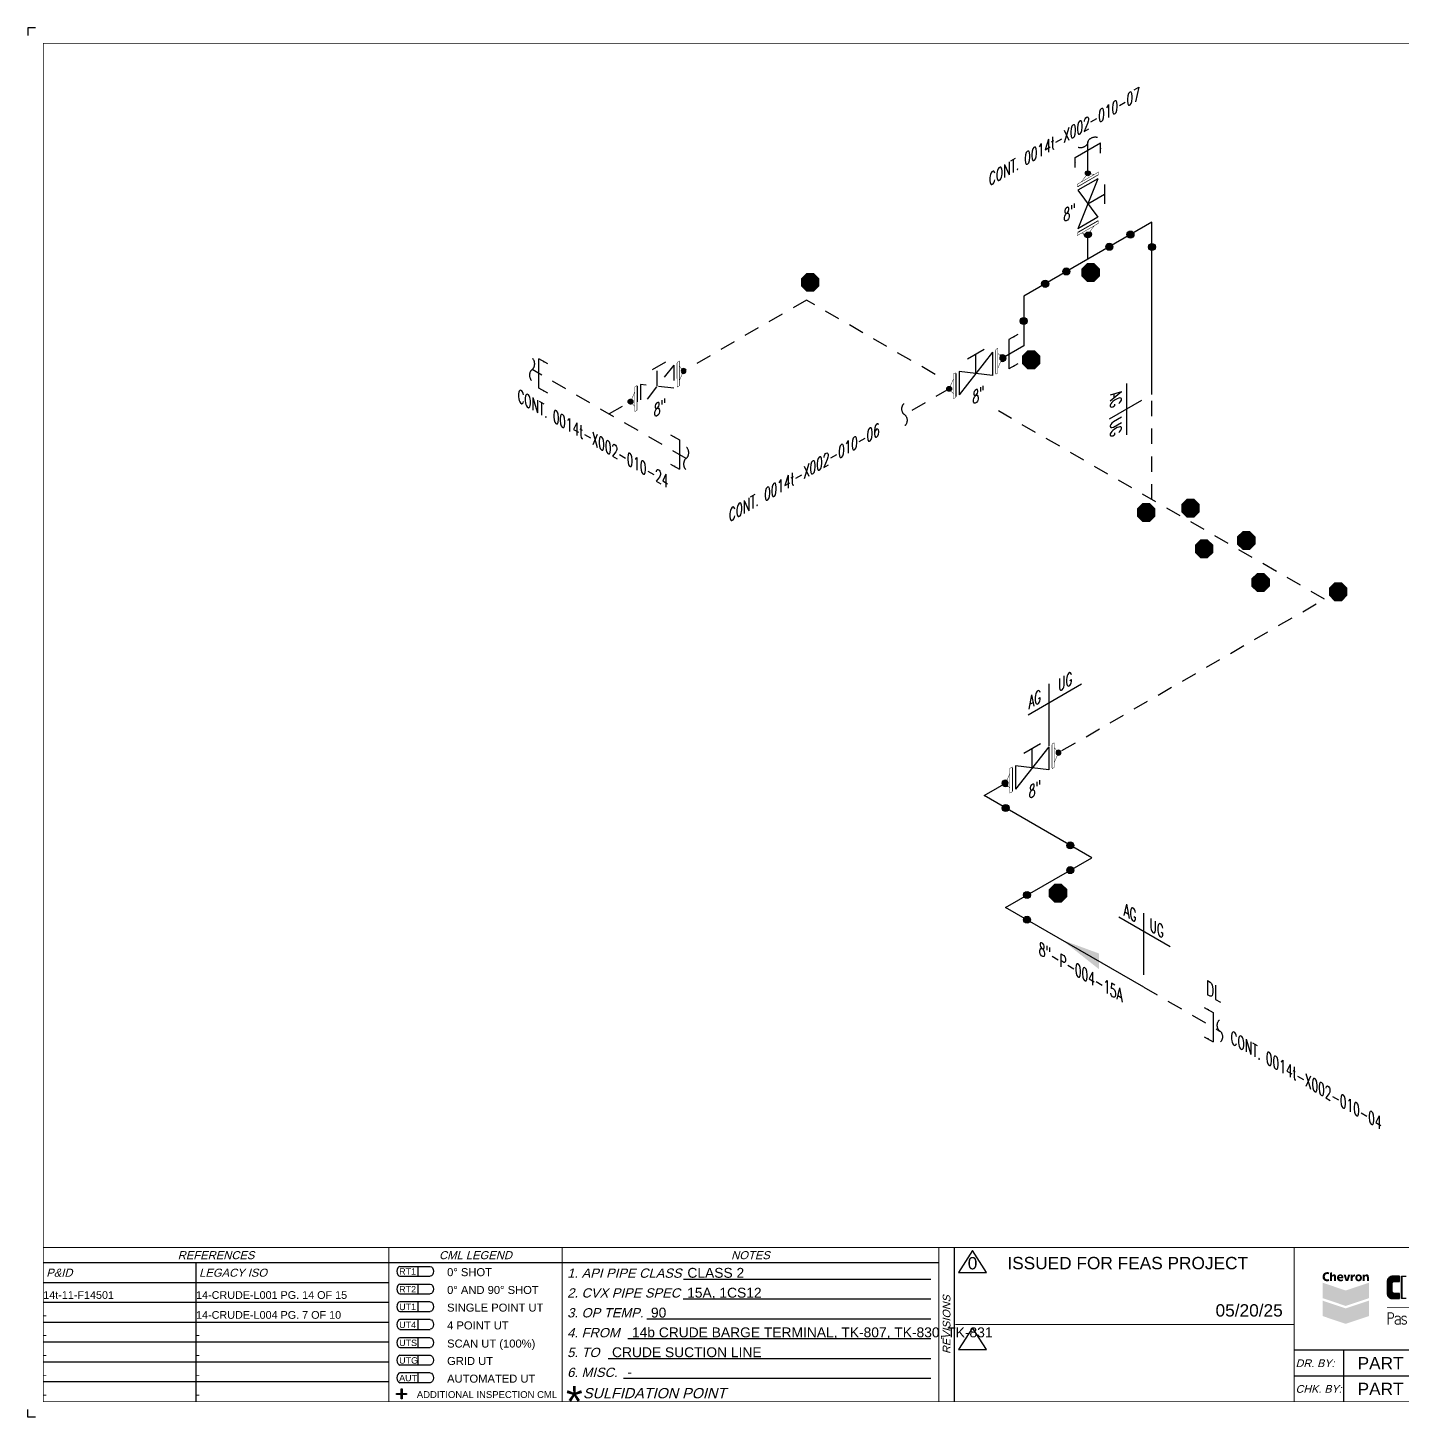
# Model space of a CAD drawing. Header units: inches. Extents: x 0.1 to 17.4, y 0.1 to 11.4.
# Drawn here: x 0.12 to 11.25, y 0.12 to 11.37 of the extents above; entities that cross this region are included whole.
import ezdxf
from ezdxf.enums import TextEntityAlignment as Align

# ---------------------------------------------------------------- set-up
doc = ezdxf.new("R2010")
doc.units = ezdxf.units.IN
doc.header["$MEASUREMENT"] = 0
doc.linetypes.add('HIDDEN2', pattern=[0.1875, 0.125, -0.0625])
for name, color, linetype in [('3', 1, 'Continuous'), ('BORDER', 3, 'Continuous'), ('BORDERTEXT', 7, 'Continuous'), ('COMP', 1, 'Continuous'), ('Continuation', 7, 'Continuous'), ('DL', 20, 'Continuous'), ('FITTINGS', 4, 'Continuous'), ('FLOW', 1, 'Continuous'), ('LOGO', 8, 'Continuous'), ('PART_PCML', 7, 'Continuous'), ('PIPE-ANNO', 150, 'HIDDEN2'), ('TEXT', 7, 'Continuous'), ('UNAS.PIPE', 251, 'Continuous'), ('WELD POINTS', 41, 'Continuous'), ('Welds', 7, 'Continuous')]:
    doc.layers.add(name, color=color, linetype=linetype)
doc.layers.add('PIPE', color=7, linetype='Continuous', lineweight=30)
doc.styles.add('FEASStandard', font='arial.ttf')
doc.styles.add('ISO330', font='romand.shx', dxfattribs={"width": 0.85, "height": 0.05})
doc.styles.add('PART_Standard', font='romans', dxfattribs={"width": 0.8, "height": 0.09})
doc.styles.add('Richmond', font='arial.ttf')
doc.styles.add('SIMPLEX', font='ROMANS')
doc.dimstyles.new('Richmond', dxfattribs={"dimtxt": 0.18, "dimasz": 0.18, "dimexe": 0.18, "dimexo": 0.0625, "dimgap": 0.09, "dimtad": 0, "dimtih": 1, "dimtoh": 1, "dimdec": 4, "dimzin": 0, "dimdsep": 46, "dimtxsty": 'Richmond', "dimcen": 0.09, "dimadec": 0, "dimazin": 0, "dimtfac": 1, "dimtdec": 4, "dimtofl": 0, "dimtmove": 0, "dimatfit": 3, "dimfxl": 1, "dimtolj": 1, "dimtzin": 0, "dimarcsym": 0})

# ---------------------------------------------------------------- blocks, each defined once
blk = doc.blocks.new('Border')
h = blk.add_hatch(color=256)
h.dxf.hatch_style = 1
h.paths.add_polyline_path([(3.147, 0.317), (3.11, 0.317), (3.11, 0.31), (3.147, 0.31), (3.147, 0.273), (3.154, 0.273), (3.154, 0.31), (3.191, 0.31), (3.191, 0.317), (3.154, 0.317), (3.154, 0.354), (3.147, 0.354)])
at = {"layer": 'LOGO', "lineweight": 0}
h = blk.add_hatch(color=164, dxfattribs=at)
edge = h.paths.add_edge_path()
edge.add_spline(control_points=[(10.659, 1.229), (10.656, 1.227), (10.65, 1.225), (10.642, 1.225), (10.618, 1.225), (10.605, 1.242), (10.605, 1.262), (10.605, 1.287), (10.622, 1.3), (10.643, 1.3), (10.652, 1.3), (10.656, 1.298), (10.659, 1.297), (10.659, 1.297), (10.656, 1.282), (10.656, 1.282), (10.653, 1.284), (10.65, 1.285), (10.644, 1.285), (10.634, 1.285), (10.623, 1.279), (10.623, 1.263), (10.623, 1.248), (10.632, 1.241), (10.644, 1.241), (10.649, 1.241), (10.652, 1.241), (10.656, 1.243), (10.656, 1.243), (10.659, 1.229), (10.659, 1.229)], knot_values=[0, 0, 0, 0, 1, 1, 1, 2, 2, 2, 3, 3, 3, 4, 4, 4, 5, 5, 5, 6, 6, 6, 7, 7, 7, 8, 8, 8, 9, 9, 9, 10, 10, 10, 10], degree=3, periodic=0)
h = blk.add_hatch(color=164, dxfattribs=at)
edge = h.paths.add_edge_path()
edge.add_spline(control_points=[(10.698, 1.282), (10.692, 1.282), (10.685, 1.279), (10.682, 1.274), (10.682, 1.274), (10.682, 1.274), (10.682, 1.274), (10.682, 1.274), (10.682, 1.3), (10.682, 1.3), (10.682, 1.3), (10.666, 1.294), (10.666, 1.294), (10.666, 1.294), (10.666, 1.228), (10.666, 1.228), (10.666, 1.228), (10.682, 1.228), (10.682, 1.228), (10.682, 1.228), (10.682, 1.259), (10.682, 1.259), (10.682, 1.263), (10.685, 1.268), (10.691, 1.268), (10.697, 1.268), (10.699, 1.263), (10.699, 1.256), (10.699, 1.256), (10.699, 1.228), (10.699, 1.228), (10.699, 1.228), (10.715, 1.228), (10.715, 1.228), (10.715, 1.228), (10.715, 1.259), (10.715, 1.259), (10.715, 1.275), (10.708, 1.282), (10.698, 1.282)], knot_values=[0, 0, 0, 0, 1, 1, 1, 2, 2, 2, 3, 3, 3, 4, 4, 4, 5, 5, 5, 6, 6, 6, 7, 7, 7, 8, 8, 8, 9, 9, 9, 10, 10, 10, 11, 11, 11, 12, 12, 12, 13, 13, 13, 13], degree=3, periodic=0)
h = blk.add_hatch(color=164, dxfattribs=at)
edge = h.paths.add_edge_path(flags=16)
edge.add_spline(control_points=[(10.758, 1.26), (10.758, 1.264), (10.756, 1.271), (10.749, 1.271), (10.742, 1.271), (10.739, 1.265), (10.739, 1.26), (10.739, 1.26), (10.758, 1.26), (10.758, 1.26)], knot_values=[0, 0, 0, 0, 1, 1, 1, 2, 2, 2, 3, 3, 3, 3], degree=3, periodic=0)
edge = h.paths.add_edge_path()
edge.add_spline(control_points=[(10.739, 1.249), (10.74, 1.242), (10.745, 1.238), (10.754, 1.238), (10.759, 1.238), (10.765, 1.24), (10.769, 1.242), (10.769, 1.242), (10.771, 1.23), (10.771, 1.23), (10.765, 1.227), (10.758, 1.225), (10.751, 1.225), (10.732, 1.225), (10.722, 1.237), (10.722, 1.254), (10.722, 1.271), (10.733, 1.282), (10.75, 1.282), (10.767, 1.282), (10.774, 1.27), (10.774, 1.254), (10.774, 1.253), (10.774, 1.25), (10.774, 1.249), (10.774, 1.249), (10.739, 1.249), (10.739, 1.249)], knot_values=[0, 0, 0, 0, 1, 1, 1, 2, 2, 2, 3, 3, 3, 4, 4, 4, 5, 5, 5, 6, 6, 6, 7, 7, 7, 8, 8, 8, 9, 9, 9, 9], degree=3, periodic=0)
blk.add_hatch(color=164, dxfattribs=at).paths.add_polyline_path([(10.793, 1.228), (10.775, 1.28), (10.793, 1.28), (10.802, 1.243), (10.803, 1.243), (10.812, 1.28), (10.83, 1.28), (10.812, 1.228)])
h = blk.add_hatch(color=164, dxfattribs=at)
edge = h.paths.add_edge_path()
edge.add_spline(control_points=[(10.834, 1.263), (10.834, 1.271), (10.834, 1.276), (10.834, 1.28), (10.834, 1.28), (10.849, 1.28), (10.849, 1.28), (10.849, 1.28), (10.849, 1.27), (10.849, 1.27), (10.849, 1.27), (10.85, 1.27), (10.85, 1.27), (10.852, 1.278), (10.857, 1.281), (10.863, 1.281), (10.865, 1.281), (10.866, 1.281), (10.868, 1.281), (10.868, 1.281), (10.868, 1.266), (10.868, 1.266), (10.867, 1.266), (10.864, 1.266), (10.862, 1.266), (10.855, 1.265), (10.852, 1.261), (10.851, 1.256), (10.85, 1.255), (10.85, 1.254), (10.85, 1.252), (10.85, 1.252), (10.85, 1.228), (10.85, 1.228), (10.85, 1.228), (10.834, 1.228), (10.834, 1.228), (10.834, 1.228), (10.834, 1.263), (10.834, 1.263)], knot_values=[0, 0, 0, 0, 1, 1, 1, 2, 2, 2, 3, 3, 3, 4, 4, 4, 5, 5, 5, 6, 6, 6, 7, 7, 7, 8, 8, 8, 9, 9, 9, 10, 10, 10, 11, 11, 11, 12, 12, 12, 13, 13, 13, 13], degree=3, periodic=0)
h = blk.add_hatch(color=164, dxfattribs=at)
edge = h.paths.add_edge_path(flags=16)
edge.add_spline(control_points=[(10.908, 1.254), (10.908, 1.262), (10.905, 1.27), (10.897, 1.27), (10.889, 1.27), (10.886, 1.262), (10.886, 1.254), (10.886, 1.245), (10.889, 1.238), (10.897, 1.238), (10.905, 1.238), (10.908, 1.245), (10.908, 1.254)], knot_values=[0, 0, 0, 0, 1, 1, 1, 2, 2, 2, 3, 3, 3, 4, 4, 4, 4], degree=3, periodic=0)
edge = h.paths.add_edge_path()
edge.add_spline(control_points=[(10.924, 1.254), (10.924, 1.237), (10.914, 1.225), (10.897, 1.225), (10.88, 1.225), (10.87, 1.237), (10.87, 1.254), (10.87, 1.271), (10.88, 1.282), (10.897, 1.282), (10.914, 1.282), (10.924, 1.271), (10.924, 1.254)], knot_values=[0, 0, 0, 0, 1, 1, 1, 2, 2, 2, 3, 3, 3, 4, 4, 4, 4], degree=3, periodic=0)
h = blk.add_hatch(color=164, dxfattribs=at)
edge = h.paths.add_edge_path()
edge.add_spline(control_points=[(10.931, 1.263), (10.931, 1.27), (10.931, 1.275), (10.931, 1.28), (10.931, 1.28), (10.946, 1.28), (10.946, 1.28), (10.946, 1.28), (10.946, 1.273), (10.946, 1.273), (10.946, 1.273), (10.946, 1.273), (10.946, 1.273), (10.948, 1.276), (10.954, 1.282), (10.963, 1.282), (10.973, 1.282), (10.98, 1.275), (10.98, 1.259), (10.98, 1.259), (10.98, 1.228), (10.98, 1.228), (10.98, 1.228), (10.964, 1.228), (10.964, 1.228), (10.964, 1.228), (10.964, 1.257), (10.964, 1.257), (10.964, 1.263), (10.962, 1.268), (10.956, 1.268), (10.951, 1.268), (10.949, 1.265), (10.948, 1.262), (10.947, 1.261), (10.947, 1.259), (10.947, 1.258), (10.947, 1.258), (10.947, 1.228), (10.947, 1.228), (10.947, 1.228), (10.931, 1.228), (10.931, 1.228), (10.931, 1.228), (10.931, 1.263), (10.931, 1.263)], knot_values=[0, 0, 0, 0, 1, 1, 1, 2, 2, 2, 3, 3, 3, 4, 4, 4, 5, 5, 5, 6, 6, 6, 7, 7, 7, 8, 8, 8, 9, 9, 9, 10, 10, 10, 11, 11, 11, 12, 12, 12, 13, 13, 13, 14, 14, 14, 15, 15, 15, 15], degree=3, periodic=0)
h = blk.add_hatch(color=150, dxfattribs=at)
h.set_gradient(color1=(0, 127, 255), color2=(0, 59, 117), rotation=45, one_color=1, tint=0.23, name='HEMISPHERICAL')
h.paths.add_polyline_path([(10.605, 1.089), (10.605, 1.214), (10.793, 1.151)])
h = blk.add_hatch(color=142, dxfattribs=at)
h.set_gradient(color1=(0, 153, 204), color2=(0, 57, 77), rotation=75, one_color=1, tint=0.15, name='INVCYLINDER')
h.paths.add_polyline_path([(10.98, 1.214), (10.793, 1.151), (10.605, 1.089), (10.793, 1.026), (10.98, 1.089)])
h = blk.add_hatch(color=242, dxfattribs=at)
h.set_gradient(color1=(204, 0, 51), color2=(102, 0, 26), rotation=45, one_color=1, tint=0.2, name='HEMISPHERICAL')
h.paths.add_polyline_path([(10.605, 0.944), (10.605, 1.069), (10.793, 1.006)])
h = blk.add_hatch(color=1, dxfattribs=at)
h.set_gradient(color1=(255, 0, 0), color2=(87, 0, 0), rotation=75, one_color=1, tint=0.17, name='INVCYLINDER')
h.paths.add_polyline_path([(10.98, 1.069), (10.793, 1.006), (10.605, 0.944), (10.793, 0.881), (10.98, 0.944)])
blk.add_line((5.432, 1.244), (7.435, 1.244))
for points in [[(5.43, 1.083), (7.435, 1.083)], [(5.136, 0.922), (7.435, 0.922)], [(4.982, 0.762), (7.435, 0.762)], [(4.822, 0.601), (7.435, 0.601)], [(3.147, 0.317), (3.147, 0.354), (3.154, 0.354), (3.154, 0.317)], [(4.947, 0.44), (7.435, 0.44)], [(3.147, 0.31), (3.11, 0.31), (3.11, 0.317), (3.147, 0.317)], [(3.154, 0.31), (3.154, 0.273), (3.147, 0.273), (3.147, 0.31)], [(3.154, 0.317), (3.191, 0.317), (3.191, 0.31), (3.154, 0.31)]]:
    blk.add_lwpolyline(points)
at = {"layer": 'BORDER'}
for p, q in [((7.625, 0.25), (7.625, 1.5)), ((7.5, 1.375), (0.25, 1.375)), ((1.487, 0.25), (1.487, 1.375)), ((1.487, 1.214), (0.25, 1.214)), ((3.048, 1.214), (1.487, 1.214)), ((1.487, 1.054), (0.25, 1.054)), ((3.048, 1.054), (1.487, 1.054)), ((1.487, 0.893), (0.25, 0.893)), ((3.048, 0.893), (1.487, 0.893)), ((1.487, 0.732), (0.25, 0.732)), ((3.048, 0.732), (1.487, 0.732)), ((1.487, 0.571), (0.25, 0.571)), ((3.048, 0.571), (1.487, 0.571)), ((12.25, 0.667), (10.375, 0.667)), ((10.775, 0.667), (10.775, 0.25)), ((12.25, 0.458), (10.375, 0.458)), ((1.487, 0.411), (0.25, 0.411)), ((3.048, 0.411), (1.487, 0.411))]:
    blk.add_line(p, q, dxfattribs=at)
at = {"layer": 'BORDER', "const_width": 0.005}
blk.add_lwpolyline([(0.25, 0.25), (17.25, 0.25), (17.25, 11.25), (0.25, 11.25)], close=True, dxfattribs=at)
at = {"layer": 'BORDER', "const_width": 0.00833}
for points in [[(17.25, 1.5), (0.25, 1.5)], [(3.048, 0.25), (3.048, 1.5)], [(4.45, 0.25), (4.45, 1.5)], [(7.5, 0.25), (7.5, 1.5)], [(10.375, 0.25), (10.375, 1.5)], [(7.634, 0.875), (10.375, 0.875)]]:
    blk.add_lwpolyline(points, dxfattribs=at)
at = {"layer": 'BORDERTEXT', "color": 7, "linetype": 'Continuous'}
for p, q in [((3.137, 1.346), (3.383, 1.346)), ((3.137, 1.267), (3.383, 1.267)), ((3.137, 1.202), (3.383, 1.202)), ((3.137, 1.123), (3.383, 1.123))]:
    blk.add_line(p, q, dxfattribs=at)
at = {"layer": 'BORDERTEXT'}
for p, q in [((3.283, 1.346), (3.283, 1.267)), ((3.283, 1.202), (3.283, 1.123)), ((3.283, 1.059), (3.283, 0.98)), ((3.283, 1.059), (3.283, 0.98)), ((3.283, 0.915), (3.283, 0.836)), ((3.283, 0.915), (3.283, 0.836)), ((3.283, 0.768), (3.283, 0.689)), ((3.283, 0.768), (3.283, 0.689)), ((3.283, 0.626), (3.283, 0.548)), ((3.283, 0.626), (3.283, 0.548)), ((3.283, 0.483), (3.283, 0.405)), ((3.283, 0.483), (3.283, 0.405))]:
    blk.add_line(p, q, dxfattribs=at)
at = {"layer": 'BORDERTEXT', "color": 7}
for p, q in [((3.383, 1.059), (3.137, 1.059)), ((3.137, 0.98), (3.383, 0.98)), ((3.383, 0.915), (3.137, 0.915)), ((3.137, 0.836), (3.383, 0.836)), ((3.383, 0.768), (3.137, 0.768)), ((3.137, 0.689), (3.383, 0.689)), ((3.383, 0.626), (3.137, 0.626)), ((3.137, 0.548), (3.383, 0.548)), ((3.383, 0.483), (3.137, 0.483)), ((3.137, 0.405), (3.383, 0.405))]:
    blk.add_line(p, q, dxfattribs=at)
at = {"layer": 'BORDERTEXT'}
for centre in [(3.137, 1.307), (3.137, 1.163), (3.137, 1.02), (3.137, 0.876), (3.137, 0.729), (3.137, 0.587), (3.137, 0.444)]:
    blk.add_ellipse(centre, major_axis=(0, -0.0394), ratio=0.624439, start_param=3.141593, end_param=6.283185, dxfattribs=at)
at = {"layer": 'BORDERTEXT', "extrusion": (0, 0, -1)}
for centre in [(3.383, 1.307), (3.383, 1.163), (3.383, 1.02), (3.383, 0.876), (3.383, 0.729), (3.383, 0.587), (3.383, 0.444)]:
    blk.add_ellipse(centre, major_axis=(0, -0.0394), ratio=0.624439, start_param=3.141593, end_param=6.283185, dxfattribs=at)
at = {"layer": 'LOGO'}
for p, q in [((11.133, 1.109), (11.133, 1.242)), ((11.136, 1.103), (11.136, 1.248)), ((11.139, 1.099), (11.139, 1.252)), ((11.143, 1.096), (11.143, 1.255)), ((11.146, 1.094), (11.146, 1.257)), ((11.149, 1.091), (11.149, 1.26)), ((11.152, 1.09), (11.152, 1.261)), ((11.155, 1.088), (11.155, 1.263)), ((11.158, 1.087), (11.158, 1.264)), ((11.161, 1.086), (11.161, 1.265)), ((11.164, 1.086), (11.164, 1.265)), ((11.168, 1.085), (11.168, 1.266)), ((11.171, 1.216), (11.171, 1.266)), ((11.174, 1.22), (11.174, 1.266)), ((11.177, 1.222), (11.177, 1.266)), ((11.18, 1.223), (11.18, 1.266)), ((11.183, 1.224), (11.183, 1.266)), ((11.186, 1.224), (11.186, 1.266)), ((11.189, 1.224), (11.189, 1.266)), ((11.193, 1.224), (11.193, 1.266)), ((11.196, 1.224), (11.196, 1.266)), ((11.199, 1.224), (11.199, 1.266)), ((11.202, 1.224), (11.202, 1.266)), ((11.205, 1.224), (11.205, 1.266)), ((11.208, 1.224), (11.208, 1.266)), ((11.211, 1.224), (11.211, 1.266)), ((11.214, 1.224), (11.214, 1.266)), ((11.218, 1.224), (11.218, 1.266)), ((11.221, 1.224), (11.221, 1.266)), ((11.224, 1.224), (11.224, 1.266)), ((11.227, 1.224), (11.227, 1.266)), ((11.246, 1.086), (11.246, 1.266)), ((11.249, 1.086), (11.249, 1.266)), ((11.13, 1.118), (11.13, 1.233)), ((11.171, 1.085), (11.171, 1.136)), ((11.174, 1.085), (11.174, 1.132)), ((11.177, 1.085), (11.177, 1.13)), ((11.18, 1.085), (11.18, 1.128)), ((11.183, 1.085), (11.183, 1.128)), ((11.186, 1.085), (11.186, 1.127)), ((11.189, 1.085), (11.189, 1.127)), ((11.193, 1.085), (11.193, 1.127)), ((11.196, 1.085), (11.196, 1.127)), ((11.199, 1.085), (11.199, 1.127)), ((11.202, 1.085), (11.202, 1.127)), ((11.205, 1.085), (11.205, 1.127)), ((11.208, 1.085), (11.208, 1.127)), ((11.211, 1.085), (11.211, 1.127)), ((11.214, 1.085), (11.214, 1.127)), ((11.218, 1.085), (11.218, 1.127)), ((11.221, 1.085), (11.221, 1.127)), ((11.224, 1.085), (11.224, 1.127)), ((11.227, 1.085), (11.227, 1.127))]:
    blk.add_line(p, q, dxfattribs=at)
for points in [[(11.228, 1.086), (11.228, 1.127), (11.186, 1.127), (11.184, 1.128), (11.183, 1.128), (11.181, 1.128), (11.18, 1.129), (11.178, 1.129), (11.177, 1.13), (11.176, 1.131), (11.174, 1.132), (11.173, 1.133), (11.172, 1.134), (11.171, 1.135), (11.17, 1.136), (11.17, 1.138), (11.169, 1.139), (11.168, 1.141), (11.168, 1.142), (11.168, 1.144), (11.168, 1.145), (11.168, 1.206), (11.168, 1.208), (11.168, 1.209), (11.168, 1.211), (11.169, 1.213), (11.17, 1.214), (11.17, 1.215), (11.171, 1.217), (11.172, 1.218), (11.173, 1.219), (11.174, 1.22), (11.176, 1.221), (11.177, 1.222), (11.178, 1.223), (11.18, 1.223), (11.181, 1.224), (11.183, 1.224), (11.184, 1.224), (11.186, 1.224), (11.228, 1.224), (11.228, 1.266), (11.171, 1.266), (11.169, 1.266), (11.166, 1.266), (11.164, 1.265), (11.161, 1.265), (11.159, 1.264), (11.157, 1.263), (11.155, 1.263), (11.152, 1.261), (11.15, 1.26), (11.148, 1.259), (11.146, 1.258), (11.144, 1.256), (11.142, 1.255), (11.141, 1.253), (11.139, 1.251), (11.137, 1.249), (11.136, 1.247), (11.135, 1.245), (11.134, 1.243), (11.133, 1.241), (11.132, 1.238), (11.131, 1.236), (11.13, 1.234), (11.13, 1.231), (11.13, 1.229), (11.129, 1.227), (11.129, 1.224)], [(11.281, 1.086), (11.245, 1.086), (11.245, 1.266), (11.281, 1.266)], [(11.129, 1.225), (11.128, 1.209), (11.127, 1.192), (11.127, 1.176), (11.127, 1.16), (11.128, 1.144), (11.129, 1.127), (11.129, 1.127), (11.129, 1.125), (11.13, 1.122), (11.13, 1.12), (11.13, 1.117), (11.131, 1.115), (11.132, 1.112), (11.133, 1.11), (11.134, 1.108), (11.135, 1.106), (11.136, 1.104), (11.137, 1.102), (11.139, 1.1), (11.141, 1.098), (11.142, 1.097), (11.144, 1.095), (11.146, 1.093), (11.148, 1.092), (11.15, 1.091), (11.152, 1.09), (11.155, 1.089), (11.157, 1.088), (11.159, 1.087), (11.161, 1.086), (11.164, 1.086), (11.166, 1.085), (11.169, 1.085), (11.171, 1.085), (11.228, 1.085)]]:
    blk.add_lwpolyline(points, dxfattribs=at)
for points, const_width in [([(12.024, 1.015), (11.127, 1.015)], 0.00625), ([(11.136, 0.974), (11.136, 0.875)], 0.00773)]:
    blk.add_lwpolyline(points, dxfattribs=dict(at, const_width=const_width))
at = {"layer": 'LOGO', "const_width": 0.00773}
for points in [[(11.14, 0.97), (11.162, 0.97, -0.414214), (11.179, 0.953), (11.179, 0.944, -0.414214), (11.162, 0.927), (11.14, 0.927)], [(11.233, 0.915), (11.212, 0.913, 0.396573), (11.192, 0.895), (11.192, 0.891, 0.414214), (11.216, 0.878), (11.233, 0.881)], [(11.193, 0.933), (11.193, 0.933, -0.313861), (11.208, 0.944), (11.219, 0.944, -0.382974), (11.234, 0.922), (11.234, 0.875, -0.382974)], [(11.284, 0.933), (11.284, 0.933, 0.313861), (11.269, 0.944), (11.262, 0.944, 0.414214), (11.247, 0.929), (11.247, 0.926, 0.265564), (11.262, 0.911), (11.273, 0.907, -0.288199), (11.284, 0.896), (11.284, 0.893, -0.414214), (11.269, 0.878), (11.262, 0.878, -0.313861), (11.247, 0.889), (11.247, 0.889)]]:
    blk.add_lwpolyline(points, format="xyb", dxfattribs=at)
at = {"layer": 'BORDERTEXT', "style": 'FEASStandard', "oblique": 15}
for s, p in [('REFERENCES', (1.649, 1.437)), ('CML LEGEND', (3.749, 1.437)), ('NOTES', (5.975, 1.437))]:
    blk.add_text(s, height=0.065, dxfattribs=at).set_placement(p, align=Align.MIDDLE)
for s, height, p in [('P&ID', 0.065, (0.275, 1.295)), ('LEGACY ISO', 0.065, (1.512, 1.295)), ('DR. BY:', 0.0625, (10.387, 0.562)), ('CHK. BY:', 0.0625, (10.387, 0.354))]:
    blk.add_text(s, height=height, dxfattribs=at).set_placement(p, align=Align.MIDDLE_LEFT)
at = {"layer": 'BORDERTEXT', "style": 'FEASStandard'}
for s, height, p in [('RT1', 0.0518, (3.131, 1.279)), ('0%%D SHOT', 0.0648, (3.519, 1.267)), ('RT2', 0.0518, (3.131, 1.135)), ('0%%D AND 90%%D SHOT', 0.0648, (3.519, 1.123)), ('UT1', 0.0518, (3.131, 0.992)), ('SINGLE POINT UT', 0.0648, (3.519, 0.98)), ('4 POINT UT', 0.0648, (3.519, 0.836)), ('UT4', 0.0518, (3.131, 0.847)), ('UTS', 0.0518, (3.131, 0.701)), ('SCAN UT (100%%%)', 0.0648, (3.519, 0.689)), ('UTG', 0.0518, (3.131, 0.559)), ('GRID UT', 0.0648, (3.519, 0.548)), ('AUT', 0.0518, (3.131, 0.416)), ('AUTOMATED UT', 0.0648, (3.519, 0.405)), ('ADDITIONAL INSPECTION CML', 0.055, (3.274, 0.281))]:
    blk.add_text(s, height=height, dxfattribs=at).set_placement(p)
at = {"layer": 'BORDERTEXT', "style": 'FEASStandard', "oblique": 15}
for s, height, p in [('1. API PIPE CLASS', 0.075, (4.491, 1.254)), ('2. CVX PIPE SPEC', 0.075, (4.491, 1.094)), ('3. OP TEMP.', 0.075, (4.491, 0.933)), ('4. FROM ', 0.075, (4.491, 0.772)), ('5. TO ', 0.075, (4.491, 0.612)), ('6. MISC. ', 0.075, (4.491, 0.451)), ('SULFIDATION POINT', 0.08333, (4.619, 0.278))]:
    blk.add_text(s, height=height, dxfattribs=at).set_placement(p)
blk.add_text('REVISIONS', height=0.0625, rotation=90, dxfattribs=at).set_placement((7.562, 0.875), align=Align.MIDDLE)
at = {"layer": 'BORDERTEXT', "insert": (4.481, 0.378), "char_height": 0.25, "attachment_point": 1, "style": 'FEASStandard'}
blk.add_mtext('*', dxfattribs=at)
blk = doc.blocks.new('BORDER TEXT')
at = {"layer": 'BORDERTEXT'}
for tag, p, height, style in [('API_PIPE_CLASS', (5.464, 1.254), 0.08, 'Richmond'), ('MATERIAL1', (12.263, 1.211), 0.08, 'Richmond'), ('P&ID_#1', (0.25, 1.083), 0.0625, 'FEASStandard'), ('LINE_#1', (1.487, 1.083), 0.0625, 'FEASStandard'), ('CVX_PIPE_SPEC', (5.462, 1.093), 0.08, 'Richmond'), ('OP_TEMP', (5.169, 0.932), 0.08, 'Richmond'), ('MATERIAL2', (12.263, 1.04), 0.08, 'Richmond'), ('P&ID_#2', (0.25, 0.922), 0.0625, 'FEASStandard'), ('LINE_#2', (1.487, 0.922), 0.0625, 'FEASStandard'), ('MATERIAL3', (12.263, 0.868), 0.08, 'Richmond'), ('P&ID_#3', (0.25, 0.762), 0.0625, 'FEASStandard'), ('LINE_#3', (1.487, 0.762), 0.0625, 'FEASStandard'), ('FROM', (5.015, 0.772), 0.08, 'Richmond'), ('TO', (4.854, 0.611), 0.08, 'Richmond'), ('MATERIAL4', (12.263, 0.696), 0.08, 'Richmond'), ('P&ID_#4', (0.25, 0.601), 0.0625, 'FEASStandard'), ('LINE_#4', (1.487, 0.601), 0.0625, 'FEASStandard'), ('MATERIAL5', (12.263, 0.525), 0.08, 'Richmond'), ('P&ID_#5', (0.25, 0.44), 0.0625, 'FEASStandard'), ('LINE_#5', (1.487, 0.44), 0.0625, 'FEASStandard'), ('MISC', (4.979, 0.451), 0.08, 'Richmond'), ('INSULATION', (12.928, 0.414), 0.0625, 'FEASStandard'), ('P&ID_#6', (0.25, 0.28), 0.0625, 'FEASStandard'), ('LINE_#6', (1.487, 0.28), 0.0625, 'FEASStandard'), ('PWHT', (12.928, 0.281), 0.0625, 'FEASStandard')]:
    blk.add_attdef(tag, p, '', height=height, dxfattribs=dict(at, style=style))
at = {"layer": 'BORDERTEXT', "style": 'FEASStandard'}
for tag, p in [('DR.BY', (11.075, 0.562)), ('DR.BY_DATE', (11.95, 0.562)), ('CHK_BY', (11.075, 0.354)), ('CHK._BY_DATE', (11.95, 0.354))]:
    blk.add_attdef(tag, text='', height=0.1, dxfattribs=at).set_placement(p, align=Align.MIDDLE_CENTER)
at = {"layer": 'BORDERTEXT', "style": 'PART_Standard', "width": 0.8}
for tag, p in [('PLANT_NUMBER', (13.938, 0.384)), ('SYSTEM_NUMBER', (14.812, 0.384)), ('CIRCUIT_NUMBER', (15.688, 0.384)), ('SHEET_NUMBER', (16.5, 0.384)), ('REVISION', (17.062, 0.384))]:
    blk.add_attdef(tag, text='', height=0.15, dxfattribs=at).set_placement(p, align=Align.MIDDLE_CENTER)
blk = doc.blocks.new('1_BREAK-PIPE_PIPE_00')
at = {"color": 0, "linetype": 'ByBlock', "lineweight": -2}
for centre, major_axis in [((0.03, -0.092), (0, 0.101)), ((-0.03, 0.092), (0, -0.101))]:
    blk.add_ellipse(centre, major_axis=major_axis, ratio=0.711978, start_param=0.427466, end_param=3.141593, dxfattribs=at)
blk = doc.blocks.new('1_Tilde_00')
at = {"layer": 'PIPE-ANNO', "xscale": -0.5000000000000001, "yscale": 0.5, "zscale": 0.5}
blk.add_blockref('1_BREAK-PIPE_PIPE_00', (0, 0), dxfattribs=at)
blk = doc.blocks.new('1_Cont_30')
at = {"layer": 'Continuation', "style": 'PART_Standard', "oblique": 30, "width": 0.8}
blk.add_attdef('CONT', (0, 0), '', height=0.09, rotation=30, dxfattribs=at)
blk = doc.blocks.new('1_Cont_330')
at = {"layer": 'Continuation', "style": 'PART_Standard', "oblique": 330, "width": 0.8}
blk.add_attdef('CONT.', (0, 0), '', height=0.09, rotation=330, dxfattribs=at)
blk = doc.blocks.new('1_Text_330')
at = {"layer": 'TEXT', "style": 'PART_Standard', "oblique": 330, "width": 0.8}
blk.add_attdef('3/4"', (0, 0), '', height=0.09, rotation=330, dxfattribs=at)
blk = doc.blocks.new('*U69')
at = {"layer": 'PIPE-ANNO', "linetype": 'Continuous'}
for p, q in [((-0.172, 0.351), (0.261, 0.6)), ((0, 0.1), (0, 0.6))]:
    blk.add_line(p, q, dxfattribs=at)
at = {"layer": 'TEXT', "style": 'PART_Standard', "oblique": 30, "width": 0.8}
blk.add_attdef('SPEC_1_30/30', (-0.169, 0.395), '', height=0.09, rotation=30, dxfattribs=at)
blk.add_attdef('SPEC_2_30/30', text='', height=0.09, rotation=30, dxfattribs=at).set_placement((0.23, 0.625), align=Align.RIGHT)
blk = doc.blocks.new('2_WELD_SINGLE_00')
at = {"linetype": 'ByBlock', "lineweight": -2}
h = blk.add_hatch(color=0, dxfattribs=at)
edge = h.paths.add_edge_path()
edge.add_arc((0, 0), 0.0286, 0, 360)
at = {"color": 0, "linetype": 'ByBlock', "lineweight": -2}
blk.add_circle((0, 0), 0.0286, dxfattribs=at)
blk = doc.blocks.new('*U43')
at = {"layer": 'WELD POINTS'}
for p, rotation in [((0.174, 0.1), 210), ((0.174, -0.1), 60.00000000000003)]:
    blk.add_blockref('2_WELD_SINGLE_00', p, dxfattribs=dict(at, rotation=rotation))
blk = doc.blocks.new('*U70')
at = {"layer": 'WELD POINTS'}
for p, rotation in [((-0.174, 0.1), 240), ((-0.174, -0.1), 29.99999999999991)]:
    blk.add_blockref('2_WELD_SINGLE_00', p, dxfattribs=dict(at, rotation=rotation))
blk = doc.blocks.new('3_VALVE_FLANGE_GATE_30')
at = {"color": 0, "linetype": 'ByBlock', "lineweight": -2}
blk.add_wipeout([(-0.162, -0.187), (-0.135, -0.172), (0, 0), (0.135, -0.016), (0.162, 0), (0.162, 0.187), (0.135, 0.172), (0, 0), (-0.135, 0.016), (-0.162, 0)], dxfattribs=at)
for p, q in [((0.135, 0.172), (-0.135, -0.172)), ((0.068, 0.195), (-0.068, 0.117)), ((0, 0), (0, 0.156)), ((0.135, 0.172), (0.135, -0.016)), ((0.162, 0.187), (0.162, 0)), ((-0.162, 0), (-0.162, -0.187)), ((-0.135, 0.016), (-0.135, -0.172)), ((0.135, -0.016), (-0.135, 0.016))]:
    blk.add_line(p, q, dxfattribs=at)
blk = doc.blocks.new('AM9A04')
at = {"linetype": 'Continuous', "const_width": 0.01}
blk.add_lwpolyline([(0, -0.289), (0, 0.289), (-0.05, 0.318), (-0.05, -0.26)], close=True, dxfattribs=at)
at = {"const_width": 0.01}
blk.add_lwpolyline([(-0.05, -0.144), (-0.15, 0.087), (-0.05, 0.202)], dxfattribs=at)
blk = doc.blocks.new('A09')
at = {"layer": 'Welds'}
h = blk.add_hatch(color=256, dxfattribs=at)
h.dxf.hatch_style = 1
h.paths.add_polyline_path([(-0.03, 0, 1), (0.03, 0, 1)])
blk.add_circle((0, 0), 0.03, dxfattribs=at)
blk = doc.blocks.new('*U52')
blk.add_wipeout([(0.052, -0.03), (0.017, -0.07), (0.017, -0.11), (0, -0.1), (0, 0.1), (0.017, 0.09), (0.017, 0.05)]).dxf.layer = 'COMP'
at = {"layer": '3', "xscale": 0.65, "yscale": 0.65, "zscale": 0.65}
blk.add_blockref('A09', (0.052, -0.03), dxfattribs=at)
at = {"layer": 'COMP', "xscale": 0.3466300616258731, "yscale": 0.3466300616258731, "zscale": 0.3466300616258731, "rotation": 180}
blk.add_blockref('AM9A04', (0, 0), dxfattribs=at)
blk = doc.blocks.new('*U51')
blk.add_wipeout([(0.052, -0.03), (0.017, -0.07), (0.017, -0.11), (0, -0.1), (0, 0.1), (0.017, 0.09), (0.017, 0.05)]).dxf.layer = 'COMP'
at = {"layer": '3', "xscale": 0.65, "yscale": 0.65, "zscale": 0.65}
blk.add_blockref('A09', (0.052, -0.03), dxfattribs=at)
at = {"layer": 'COMP', "xscale": 0.3466300616258731, "yscale": 0.3466300616258731, "zscale": 0.3466300616258731, "rotation": 180}
blk.add_blockref('AM9A04', (0, 0), dxfattribs=at)
blk = doc.blocks.new('1_Text_30')
at = {"layer": 'TEXT', "style": 'PART_Standard', "oblique": 30, "width": 0.8}
blk.add_attdef('TEXT', (0, 0), '', height=0.09, rotation=30, dxfattribs=at)
blk = doc.blocks.new('1_ARROW_FLOW_30')
at = {"color": 0, "linetype": 'ByBlock'}
blk.add_solid([(-0.15, -0.15), (0.15, 0.087), (-0.15, -0.023)], dxfattribs=at)
blk = doc.blocks.new('*U72')
at = {"layer": 'WELD POINTS'}
for p, rotation in [((-0.174, -0.1), 299.9999999999999), ((0, -0.201), 89.99999999999997)]:
    blk.add_blockref('2_WELD_SINGLE_00', p, dxfattribs=dict(at, rotation=rotation))
blk = doc.blocks.new('*U71')
at = {"layer": 'WELD POINTS'}
for p, rotation in [((0.174, 0.1), 120), ((0, -0.201), 89.99999999999987)]:
    blk.add_blockref('2_WELD_SINGLE_00', p, dxfattribs=dict(at, rotation=rotation))
blk = doc.blocks.new('*U74')
at = {"layer": 'WELD POINTS'}
blk.add_blockref('2_WELD_SINGLE_00', (0, 0.201), dxfattribs=at)
for p, rotation in [((0.174, 0.1), 120.0000000000001), ((-0.174, -0.1), 29.99999999999991)]:
    blk.add_blockref('2_WELD_SINGLE_00', p, dxfattribs=dict(at, rotation=rotation))
blk = doc.blocks.new('*U73')
at = {"layer": 'WELD POINTS'}
for p, rotation in [((0, 0.201), 180), ((-0.174, -0.1), 29.99999999999991)]:
    blk.add_blockref('2_WELD_SINGLE_00', p, dxfattribs=dict(at, rotation=rotation))
blk = doc.blocks.new('1_Tilde_30')
at = {"layer": 'PIPE-ANNO', "xscale": -0.5000000000000001, "yscale": 0.5000000000000001, "zscale": 0.5000000000000001, "rotation": 114.4010914305396}
blk.add_blockref('1_BREAK-PIPE_PIPE_00', (0, 0), dxfattribs=at)
blk = doc.blocks.new('DL_330')
at = {"layer": 'DL', "style": 'ISO330', "oblique": 330, "width": 0.85}
blk.add_text('DL', height=0.1, rotation=330, dxfattribs=at).set_placement((0, 0))
blk = doc.blocks.new('PART_PCML')
blk.add_hatch(color=0).paths.add_polyline_path([(-0.07, -0.029), (-0.029, -0.07), (0.029, -0.07), (0.07, -0.029), (0.07, 0.029), (0.029, 0.07), (-0.029, 0.07), (-0.07, 0.029)])
at = {"color": 7, "const_width": 0.009}
blk.add_lwpolyline([(-0.07, 0.029), (-0.029, 0.07), (0.029, 0.07), (0.07, 0.029), (0.07, -0.029), (0.029, -0.07), (-0.029, -0.07), (-0.07, -0.029), (-0.07, 0.029), (-0.029, 0.07)], dxfattribs=at)
at = {"color": 18, "true_color": 0x000000}
blk.add_lwpolyline([(-0.029, 0.07), (-0.07, 0.029), (-0.07, -0.029), (-0.029, -0.07), (0.029, -0.07), (0.07, -0.029), (0.07, 0.029), (0.029, 0.07)], close=True, dxfattribs=at)
at = {"color": 7, "true_color": 0xffffff, "style": 'SIMPLEX', "width": 0.8, "flags": 1}
for tag, p in [('CIRCUIT', (-0.094, 0.089)), ('DM', (-0.053, -0.133)), ('TYPE', (-0.075, -0.204))]:
    blk.add_attdef(tag, p, '', height=0.0586, dxfattribs=at)
at = {"color": 7, "true_color": 0xffffff, "style": 'SIMPLEX', "width": 0.8}
blk.add_attdef('DMDISP', text='', height=0.0586, dxfattribs=at).set_placement((0, 0), align=Align.MIDDLE_CENTER)
blk = doc.blocks.new('*U38')
at = {"color": 20, "linetype": 'ByBlock', "ltscale": 0.7}
blk.add_line((0.054, 0.15), (0.054, -0.087), dxfattribs=at)
for points in [[(0.126, 0.191), (0.054, 0.15)], [(0.126, -0.046), (0.054, -0.087)]]:
    blk.add_leader(points, dimstyle='Richmond', override={"dimasz": 0.04, "dimgap": 0.09, "dimtad": 0}, dxfattribs=at)
blk = doc.blocks.new('*U66')
at = {"color": 20, "linetype": 'ByBlock', "ltscale": 0.7}
blk.add_line((0.054, -0.15), (0.054, 0.087), dxfattribs=at)
for points in [[(0.126, 0.046), (0.054, 0.087)], [(0.126, -0.191), (0.054, -0.15)]]:
    blk.add_leader(points, dimstyle='Richmond', override={"dimasz": 0.04, "dimgap": 0.09, "dimtad": 0}, dxfattribs=at)
blk = doc.blocks.new('*U75')
at = {"color": 20, "linetype": 'ByBlock', "ltscale": 0.7}
blk.add_line((-0.103, -0.122), (0.103, -0.003), dxfattribs=at)
for points in [[(0.103, -0.086), (0.103, -0.003)], [(-0.103, -0.204), (-0.103, -0.122)]]:
    blk.add_leader(points, dimstyle='Richmond', override={"dimasz": 0.04, "dimgap": 0.09, "dimtad": 0}, dxfattribs=at)

msp = doc.modelspace()

# ---------------------------------------------------------------- linework, layer by layer
for p, q in [((0.125, 11.375), (0.125, 11.312)), ((0.187, 11.375), (0.125, 11.375)), ((0.125, 0.125), (0.125, 0.187)), ((0.187, 0.125), (0.125, 0.125))]:
    msp.add_line(p, q)
at = {"layer": 'BORDERTEXT'}
for points in [[(7.772, 1.474), (7.659, 1.298), (7.885, 1.298)], [(7.772, 0.849), (7.659, 0.673), (7.885, 0.673)]]:
    msp.add_lwpolyline(points, close=True, dxfattribs=at)
at = {"layer": 'PIPE'}
for p, q in [((8.705, 9.502), (8.705, 10.054)), ((9.224, 9.801), (8.186, 9.202)), ((9.224, 8.406), (9.224, 9.801)), ((8.186, 9.202), (8.186, 8.8)), ((8.186, 8.8), (7.693, 8.515)), ((7.866, 5.158), (8.171, 5.334)), ((8.737, 4.655), (7.866, 5.158)), ((8.039, 4.253), (8.737, 4.655)), ((9.159, 3.606), (8.039, 4.253))]:
    msp.add_line(p, q, dxfattribs=at)
at = {"layer": 'PIPE', "linetype": 'HIDDEN2'}
for p, q in [((6.427, 9.17), (5.354, 8.55)), ((7.469, 8.569), (6.427, 9.17)), ((9.224, 7.555), (9.224, 8.406)), ((10.621, 6.749), (7.981, 8.273)), ((8.301, 5.41), (10.621, 6.749))]:
    msp.add_line(p, q, dxfattribs=at)
at = {"layer": 'PIPE-ANNO', "linetype": 'Continuous'}
for p, q in [((9.017, 8.494), (9.017, 8.08)), ((9.139, 8.357), (8.879, 8.207)), ((9.371, 3.934), (8.956, 4.174)), ((9.159, 3.706), (9.159, 4.206))]:
    msp.add_line(p, q, dxfattribs=at)
at = {"layer": 'UNAS.PIPE', "linetype": 'HIDDEN2'}
for p, q in [((5.454, 7.888), (4.207, 8.608)), ((7.583, 8.452), (7.221, 8.243)), ((5.132, 8.422), (4.83, 8.248)), ((9.159, 3.606), (9.774, 3.252))]:
    msp.add_line(p, q, dxfattribs=at)

# ---------------------------------------------------------------- block references
msp.add_blockref('DL_330', (9.661, 3.553))
at = {"layer": 'BORDER'}
msp.add_blockref('Border', (0, 0), dxfattribs=at)
at = {"layer": 'BORDERTEXT'}
ref = msp.add_blockref('BORDER TEXT', (0, 0), dxfattribs=at)
ref.add_attrib('CHK_BY', 'PART', dxfattribs={"height": 0.1, "style": 'FEASStandard'}).set_placement((11.075, 0.354), align=Align.MIDDLE_CENTER)
ref.add_attrib('DR.BY', 'PART', dxfattribs={"height": 0.1, "style": 'FEASStandard'}).set_placement((11.075, 0.562), align=Align.MIDDLE_CENTER)
ref.add_attrib('MISC', '-', (4.979, 0.451), dxfattribs={"height": 0.08, "style": 'Richmond'})
ref.add_attrib('TO', 'CRUDE SUCTION LINE', (4.854, 0.611), dxfattribs={"height": 0.08, "style": 'Richmond'})
ref.add_attrib('FROM', '14b CRUDE BARGE TERMINAL, TK-807, TK-830, TK-831', (5.015, 0.772), dxfattribs={"height": 0.08, "style": 'Richmond'})
ref.add_attrib('OP_TEMP', '90', (5.169, 0.932), dxfattribs={"height": 0.08, "style": 'Richmond'})
ref.add_attrib('CVX_PIPE_SPEC', '15A, 1CS12', (5.462, 1.093), dxfattribs={"height": 0.08, "style": 'Richmond'})
ref.add_attrib('API_PIPE_CLASS', 'CLASS 2', (5.464, 1.254), dxfattribs={"height": 0.08, "style": 'Richmond'})
ref.add_attrib('LINE_#6', '-', (1.487, 0.28), dxfattribs={"height": 0.0625, "style": 'FEASStandard'})
ref.add_attrib('LINE_#5', '-', (1.487, 0.44), dxfattribs={"height": 0.0625, "style": 'FEASStandard'})
ref.add_attrib('LINE_#4', '-', (1.487, 0.601), dxfattribs={"height": 0.0625, "style": 'FEASStandard'})
ref.add_attrib('LINE_#3', '-', (1.487, 0.762), dxfattribs={"height": 0.0625, "style": 'FEASStandard'})
ref.add_attrib('LINE_#2', '14-CRUDE-L004 PG. 7 OF 10', (1.487, 0.922), dxfattribs={"height": 0.0625, "style": 'FEASStandard'})
ref.add_attrib('LINE_#1', '14-CRUDE-L001 PG. 14 OF 15', (1.487, 1.083), dxfattribs={"height": 0.0625, "style": 'FEASStandard'})
ref.add_attrib('P&ID_#6', '-', (0.25, 0.28), dxfattribs={"height": 0.0625, "style": 'FEASStandard'})
ref.add_attrib('P&ID_#5', '-', (0.25, 0.44), dxfattribs={"height": 0.0625, "style": 'FEASStandard'})
ref.add_attrib('P&ID_#4', '-', (0.25, 0.601), dxfattribs={"height": 0.0625, "style": 'FEASStandard'})
ref.add_attrib('P&ID_#3', '-', (0.25, 0.762), dxfattribs={"height": 0.0625, "style": 'FEASStandard'})
ref.add_attrib('P&ID_#2', '-', (0.25, 0.922), dxfattribs={"height": 0.0625, "style": 'FEASStandard'})
ref.add_attrib('P&ID_#1', '14t-11-F14501', (0.25, 1.083), dxfattribs={"height": 0.0625, "style": 'FEASStandard'})
at = {"layer": 'Continuation'}
for name, p, values in [('1_Cont_30', (5.799, 7.371), {'CONT': 'CONT. 0014t-X002-010-06'}), ('1_Cont_330', (9.861, 3.155), {'CONT.': 'CONT. 0014t-X002-010-04'})]:
    msp.add_blockref(name, p, dxfattribs=at).add_auto_attribs(values)
at = {"layer": 'DL'}
for name, p in [('*U38', (8.012, 8.7)), ('*U66', (4.207, 8.608))]:
    msp.add_blockref(name, p, dxfattribs=at)
at = {"layer": 'DL', "rotation": 180}
for p in [(5.454, 7.888), (9.774, 3.252)]:
    msp.add_blockref('*U66', p, dxfattribs=at)
at = {"layer": 'FLOW', "xscale": -1}
msp.add_blockref('1_ARROW_FLOW_30', (8.645, 3.903), dxfattribs=at)
at = {"layer": 'PART_PCML', "color": 13}
for p in [(8.728, 9.393), (6.458, 9.314), (8.246, 8.686), (9.536, 7.485), (9.178, 7.45), (9.646, 7.156), (9.988, 7.224), (10.104, 6.884), (10.731, 6.809), (8.464, 4.369)]:
    msp.add_blockref('PART_PCML', p, dxfattribs=at).add_auto_attribs({'DMDISP': '85A'})
at = {"layer": 'PIPE-ANNO'}
for name, p in [('1_Tilde_30', (8.705, 10.447)), ('1_Tilde_00', (7.221, 8.243))]:
    msp.add_blockref(name, p, dxfattribs=at)
at = {"layer": 'PIPE-ANNO', "xscale": -1}
for p in [(4.207, 8.608), (5.454, 7.888)]:
    msp.add_blockref('1_Tilde_00', p, dxfattribs=at)
at = {"layer": 'PIPE-ANNO'}
msp.add_blockref('*U69', (8.393, 5.462), dxfattribs=at).add_auto_attribs({'SPEC_1_30/30': 'AG', 'SPEC_2_30/30': 'UG '})
at = {"layer": 'PIPE-ANNO', "rotation": 180}
msp.add_blockref('1_Tilde_00', (9.774, 3.252), dxfattribs=at)
at = {"layer": 'TEXT'}
ref = msp.add_blockref('1_Text_30', (8.887, 8.404), dxfattribs=dict(at, rotation=120))
ref.add_attrib('TEXT', 'AG', (8.887, 8.404), dxfattribs={"height": 0.09, "rotation": 270, "style": 'PART_Standard', "oblique": 330, "width": 0.8})
ref = msp.add_blockref('1_Text_30', (8.887, 8.183), dxfattribs=dict(at, rotation=120))
ref.add_attrib('TEXT', 'UG', (8.887, 8.183), dxfattribs={"height": 0.09, "rotation": 270, "style": 'PART_Standard', "oblique": 330, "width": 0.8})
ref = msp.add_blockref('1_Text_330', (8.995, 4.188), dxfattribs=dict(at, rotation=180))
ref.add_attrib('3/4"', 'AG ', (8.995, 4.188), dxfattribs={"height": 0.09, "rotation": 330, "style": 'PART_Standard', "oblique": 330, "width": 0.8})
ref = msp.add_blockref('1_Text_330', (9.205, 4.066), dxfattribs=dict(at, rotation=180))
ref.add_attrib('3/4"', 'UG', (9.205, 4.066), dxfattribs={"height": 0.09, "rotation": 330, "style": 'PART_Standard', "oblique": 330, "width": 0.8})
msp.add_blockref('1_Text_330', (8.31, 3.874), dxfattribs=at).add_auto_attribs({'3/4"': '8"-P-004-15A'})
at = {"layer": 'WELD POINTS'}
for name, p in [('*U74', (8.705, 9.502)), ('*U72', (9.224, 9.801)), ('*U71', (8.186, 9.202)), ('*U73', (8.186, 8.8)), ('*U43', (7.866, 5.158)), ('*U70', (8.737, 4.655)), ('*U43', (8.039, 4.253))]:
    msp.add_blockref(name, p, dxfattribs=at)

# ---------------------------------------------------------------- texts
at = {"layer": 'BORDERTEXT', "style": 'FEASStandard'}
msp.add_text('ISSUED FOR FEAS PROJECT', height=0.1, dxfattribs=at).set_placement((9.028, 1.373), align=Align.MIDDLE_CENTER)
for tag, text, p in [('0', '', (7.772, 1.372)), ('05/20/25', '-', (10.011, 0.99))]:
    msp.add_attdef(tag, text=text, height=0.1, dxfattribs=at).set_placement(p, align=Align.MIDDLE_CENTER)

# ---------------------------------------------------------------- next in the draw order: block references
at = {"layer": 'FITTINGS', "xscale": -1, "rotation": 300.0000000000001}
msp.add_blockref('3_VALVE_FLANGE_GATE_30', (8.705, 9.95), dxfattribs=at)
at = {"layer": 'FITTINGS', "linetype": 'HIDDEN2'}
msp.add_blockref('3_VALVE_FLANGE_GATE_30', (5.219, 8.472), dxfattribs=at)
at = {"layer": 'FITTINGS'}
for p in [(7.798, 8.576), (8.254, 5.382)]:
    msp.add_blockref('3_VALVE_FLANGE_GATE_30', p, dxfattribs=at)

# ---------------------------------------------------------------- next in the draw order: block references
at = {"layer": 'COMP', "ltscale": 0.65, "rotation": 300.0000000000001}
msp.add_blockref('*U51', (8.705, 9.762), dxfattribs=at)
at = {"layer": 'COMP', "ltscale": 0.65, "xscale": -1, "rotation": 180}
for p in [(7.96, 8.67), (8.416, 5.476)]:
    msp.add_blockref('*U52', p, dxfattribs=at)
at = {"layer": 'COMP', "ltscale": 0.65, "xscale": -1}
msp.add_blockref('*U51', (8.092, 5.289), dxfattribs=at)
at = {"layer": 'TEXT'}
for p in [(7.771, 8.323), (5.192, 8.219), (8.228, 5.129)]:
    msp.add_blockref('1_Text_30', p, dxfattribs=at).add_auto_attribs({'TEXT': '8"'})

# ---------------------------------------------------------------- next in the draw order: wipeouts: each hides what was drawn before it
at = {"linetype": 'HIDDEN2'}
for points, layer in [([(5.433, 8.596), (5.398, 8.636), (5.398, 8.676), (5.381, 8.666), (5.381, 8.466), (5.398, 8.476), (5.398, 8.516)], 'COMP'), ([(5.004, 8.348), (5.039, 8.308), (5.039, 8.268), (5.056, 8.278), (5.056, 8.478), (5.039, 8.468), (5.039, 8.428)], 'UNAS.PIPE')]:
    msp.add_wipeout(points, dxfattribs=at).dxf.layer = layer
for points in [[(8.705, 10.197), (8.757, 10.187), (8.792, 10.208), (8.792, 10.187), (8.618, 10.087), (8.618, 10.107), (8.653, 10.127)], [(7.583, 8.452), (7.618, 8.412), (7.618, 8.372), (7.635, 8.382), (7.635, 8.582), (7.618, 8.572), (7.618, 8.532)]]:
    msp.add_wipeout(points).dxf.layer = 'UNAS.PIPE'

# ---------------------------------------------------------------- next in the draw order: hatches: boundary and pattern name
at = {"layer": 'UNAS.PIPE'}
h = msp.add_hatch(color=256, dxfattribs=at)
h.dxf.hatch_style = 1
h.paths.add_polyline_path([(8.724, 10.197, 1), (8.685, 10.197, 1)])
h = msp.add_hatch(color=256, dxfattribs=at)
h.dxf.hatch_style = 1
h.paths.add_polyline_path([(7.564, 8.452, 1), (7.603, 8.452, 1)])
at = {"layer": 'UNAS.PIPE', "linetype": 'HIDDEN2'}
h = msp.add_hatch(color=256, dxfattribs=at)
h.dxf.hatch_style = 1
h.paths.add_polyline_path([(5.024, 8.348, -1), (4.985, 8.348, -1)])

# ---------------------------------------------------------------- next in the draw order: linework, layer by layer
at = {"layer": 'UNAS.PIPE'}
msp.add_line((8.705, 10.197), (8.705, 10.447), dxfattribs=at)
for centre in [(8.705, 10.197), (7.583, 8.452)]:
    msp.add_circle(centre, 0.0195, dxfattribs=at)
at = {"layer": 'UNAS.PIPE', "linetype": 'HIDDEN2'}
msp.add_circle((5.004, 8.348), 0.0195, dxfattribs=at)

# ---------------------------------------------------------------- next in the draw order: block references
at = {"layer": '3', "linetype": 'HIDDEN2', "xscale": -0.65, "yscale": 0.65, "zscale": 0.65, "rotation": 180}
msp.add_blockref('A09', (5.433, 8.596), dxfattribs=at)
at = {"layer": 'COMP', "linetype": 'HIDDEN2', "xscale": -0.3466300616258731, "yscale": 0.3466300616258731, "zscale": 0.3466300616258731}
msp.add_blockref('AM9A04', (5.381, 8.566), dxfattribs=at)
at = {"layer": 'Continuation'}
for name, p, values in [('1_Cont_30', (7.905, 10.091), {'CONT': 'CONT. 0014t-X002-010-07'}), ('1_Cont_330', (4.088, 8.351), {'CONT.': 'CONT. 0014t-X002-010-24'})]:
    msp.add_blockref(name, p, dxfattribs=at).add_auto_attribs(values)
at = {"layer": 'DL'}
msp.add_blockref('*U75', (8.705, 10.447), dxfattribs=at)
at = {"layer": 'TEXT'}
msp.add_blockref('1_Text_30', (8.509, 9.799), dxfattribs=at).add_auto_attribs({'TEXT': '8"'})
at = {"layer": 'UNAS.PIPE', "yscale": 0.3466300616258731, "zscale": 0.3466300616258731}
for p, xscale, rotation in [((8.705, 10.137), 0.3466300616258731, 300.0000000000001), ((7.635, 8.482), -0.3466300616258731, 180)]:
    msp.add_blockref('AM9A04', p, dxfattribs=dict(at, xscale=xscale, rotation=rotation))
at = {"layer": 'UNAS.PIPE', "linetype": 'HIDDEN2', "xscale": -0.3466300616258731, "yscale": 0.3466300616258731, "zscale": 0.3466300616258731, "rotation": 180}
msp.add_blockref('AM9A04', (5.056, 8.378), dxfattribs=at)

doc.saveas('drawing.dxf')
